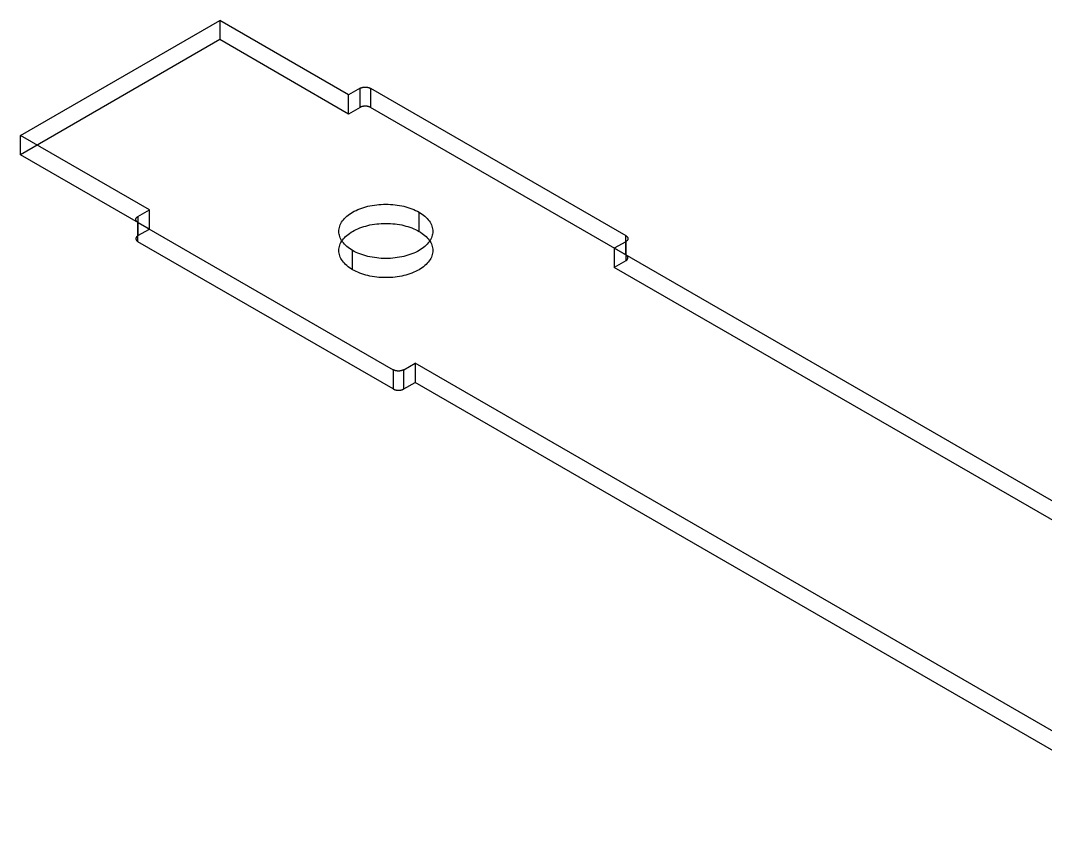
# Model space of a CAD drawing. Header units: inches. Extents: x 1.4 to 100.6, y 1.4 to 64.6.
# Drawn here: x 82 to 83.873, y 39.446 to 40.949 of the extents above; entities that cross this region are included whole.
import ezdxf

# ---------------------------------------------------------------- set-up
doc = ezdxf.new("R2010")
doc.units = ezdxf.units.IN
doc.header["$MEASUREMENT"] = 0

msp = doc.modelspace()

# ---------------------------------------------------------------- linework, layer by layer
at = {"layer": 'OUTLINE'}
for p, q in [((82, 40.7385), (82.3642, 40.9487)), ((82.5997, 40.8127), (82.3642, 40.9487)), ((82.3642, 40.9487), (82.3642, 40.9137)), ((82.3642, 40.9137), (82, 40.7034)), ((82.5997, 40.7777), (82.3642, 40.9137)), ((82.6205, 40.8248), (82.5997, 40.8127)), ((82.6205, 40.8248), (82.6207, 40.8249)), ((82.6205, 40.7897), (82.6205, 40.8248)), ((82.6207, 40.8249), (82.6209, 40.825)), ((82.6209, 40.825), (82.6212, 40.8251)), ((82.6212, 40.8251), (82.6214, 40.8253)), ((82.6214, 40.8253), (82.6217, 40.8254)), ((82.6217, 40.8254), (82.622, 40.8255)), ((82.622, 40.8255), (82.6222, 40.8256)), ((82.6222, 40.8256), (82.6225, 40.8257)), ((82.6225, 40.8257), (82.6228, 40.8258)), ((82.6228, 40.8258), (82.6231, 40.8259)), ((82.6231, 40.8259), (82.6234, 40.826)), ((82.6234, 40.826), (82.6237, 40.8261)), ((82.6237, 40.8261), (82.6239, 40.8262)), ((82.6239, 40.8262), (82.6242, 40.8263)), ((82.6242, 40.8263), (82.6245, 40.8264)), ((82.6245, 40.8264), (82.6249, 40.8264)), ((82.6249, 40.8264), (82.6252, 40.8265)), ((82.6252, 40.8265), (82.6255, 40.8266)), ((82.6255, 40.8266), (82.6258, 40.8266)), ((82.6258, 40.8266), (82.6261, 40.8267)), ((82.6261, 40.8267), (82.6264, 40.8268)), ((82.6264, 40.8268), (82.6267, 40.8268)), ((82.6267, 40.8268), (82.6271, 40.8268)), ((82.6271, 40.8268), (82.6274, 40.8269)), ((82.6274, 40.8269), (82.6277, 40.8269)), ((82.6277, 40.8269), (82.628, 40.827)), ((82.628, 40.827), (82.6284, 40.827)), ((82.6284, 40.827), (82.6287, 40.827)), ((82.6287, 40.827), (82.629, 40.827)), ((82.629, 40.827), (82.6294, 40.827)), ((82.6294, 40.827), (82.6297, 40.827)), ((82.6297, 40.827), (82.63, 40.827)), ((82.63, 40.827), (82.6304, 40.827)), ((82.6304, 40.827), (82.6307, 40.827)), ((82.6307, 40.827), (82.631, 40.827)), ((82.631, 40.827), (82.6314, 40.827)), ((82.6314, 40.827), (82.6317, 40.827)), ((82.6317, 40.827), (82.632, 40.827)), ((82.632, 40.827), (82.6323, 40.8269)), ((82.6323, 40.8269), (82.6327, 40.8269)), ((82.6327, 40.8269), (82.633, 40.8268)), ((82.633, 40.8268), (82.6333, 40.8268)), ((82.6333, 40.8268), (82.6336, 40.8268)), ((82.6336, 40.8268), (82.6339, 40.8267)), ((82.6339, 40.8267), (82.6343, 40.8266)), ((82.6343, 40.8266), (82.6346, 40.8266)), ((82.6346, 40.8266), (82.6349, 40.8265)), ((82.6349, 40.8265), (82.6352, 40.8264)), ((82.6352, 40.8264), (82.6355, 40.8264)), ((82.6355, 40.8264), (82.6358, 40.8263)), ((82.6358, 40.8263), (82.6361, 40.8262)), ((82.6361, 40.8262), (82.6364, 40.8261)), ((82.6364, 40.8261), (82.6367, 40.826)), ((82.6367, 40.826), (82.637, 40.8259)), ((82.637, 40.8259), (82.6373, 40.8258)), ((82.6373, 40.8258), (82.6375, 40.8257)), ((82.6375, 40.8257), (82.6378, 40.8256)), ((82.6378, 40.8256), (82.6381, 40.8255)), ((82.6381, 40.8255), (82.6383, 40.8254)), ((82.6383, 40.8254), (82.6386, 40.8253)), ((82.6386, 40.8253), (82.6389, 40.8251)), ((82.6389, 40.8251), (82.6391, 40.825)), ((82.6391, 40.825), (82.6393, 40.8249)), ((82.6393, 40.8249), (82.6396, 40.8248)), ((82.6396, 40.8248), (83.106, 40.5554)), ((82.6396, 40.8248), (82.6396, 40.7897)), ((82.5997, 40.7777), (82.5997, 40.8127)), ((82.6205, 40.7897), (82.5997, 40.7777)), ((82.6207, 40.7898), (82.6205, 40.7897)), ((82.6209, 40.79), (82.6207, 40.7898)), ((82.6212, 40.7901), (82.6209, 40.79)), ((82.6214, 40.7902), (82.6212, 40.7901)), ((82.6217, 40.7903), (82.6214, 40.7902)), ((82.622, 40.7905), (82.6217, 40.7903)), ((82.6222, 40.7906), (82.622, 40.7905)), ((82.6225, 40.7907), (82.6222, 40.7906)), ((82.6228, 40.7908), (82.6225, 40.7907)), ((82.6231, 40.7909), (82.6228, 40.7908)), ((82.6234, 40.791), (82.6231, 40.7909)), ((82.6237, 40.7911), (82.6234, 40.791)), ((82.6239, 40.7912), (82.6237, 40.7911)), ((82.6242, 40.7912), (82.6239, 40.7912)), ((82.6245, 40.7913), (82.6242, 40.7912)), ((82.6249, 40.7914), (82.6245, 40.7913)), ((82.6252, 40.7915), (82.6249, 40.7914)), ((82.6255, 40.7915), (82.6252, 40.7915)), ((82.6258, 40.7916), (82.6255, 40.7915)), ((82.6261, 40.7917), (82.6258, 40.7916)), ((82.6264, 40.7917), (82.6261, 40.7917)), ((82.6267, 40.7918), (82.6264, 40.7917)), ((82.6271, 40.7918), (82.6267, 40.7918)), ((82.6274, 40.7918), (82.6271, 40.7918)), ((82.6277, 40.7919), (82.6274, 40.7918)), ((82.628, 40.7919), (82.6277, 40.7919)), ((82.6284, 40.7919), (82.628, 40.7919)), ((82.6287, 40.792), (82.6284, 40.7919)), ((82.629, 40.792), (82.6287, 40.792)), ((82.6294, 40.792), (82.629, 40.792)), ((82.6297, 40.792), (82.6294, 40.792)), ((82.63, 40.792), (82.6297, 40.792)), ((82.6304, 40.792), (82.63, 40.792)), ((82.6307, 40.792), (82.6304, 40.792)), ((82.631, 40.792), (82.6307, 40.792)), ((82.6314, 40.792), (82.631, 40.792)), ((82.6317, 40.7919), (82.6314, 40.792)), ((82.632, 40.7919), (82.6317, 40.7919)), ((82.6323, 40.7919), (82.632, 40.7919)), ((82.6327, 40.7918), (82.6323, 40.7919)), ((82.633, 40.7918), (82.6327, 40.7918)), ((82.6333, 40.7918), (82.633, 40.7918)), ((82.6336, 40.7917), (82.6333, 40.7918)), ((82.6339, 40.7917), (82.6336, 40.7917)), ((82.6343, 40.7916), (82.6339, 40.7917)), ((82.6346, 40.7915), (82.6343, 40.7916)), ((82.6349, 40.7915), (82.6346, 40.7915)), ((82.6352, 40.7914), (82.6349, 40.7915)), ((82.6355, 40.7913), (82.6352, 40.7914)), ((82.6358, 40.7912), (82.6355, 40.7913)), ((82.6361, 40.7912), (82.6358, 40.7912)), ((82.6364, 40.7911), (82.6361, 40.7912)), ((82.6367, 40.791), (82.6364, 40.7911)), ((82.637, 40.7909), (82.6367, 40.791)), ((82.6373, 40.7908), (82.637, 40.7909)), ((82.6375, 40.7907), (82.6373, 40.7908)), ((82.6378, 40.7906), (82.6375, 40.7907)), ((82.6381, 40.7905), (82.6378, 40.7906)), ((82.6383, 40.7903), (82.6381, 40.7905)), ((82.6386, 40.7902), (82.6383, 40.7903)), ((82.6389, 40.7901), (82.6386, 40.7902)), ((82.6391, 40.79), (82.6389, 40.7901)), ((82.6393, 40.7898), (82.6391, 40.79)), ((82.6396, 40.7897), (82.6393, 40.7898)), ((83.106, 40.5204), (82.6396, 40.7897)), ((82, 40.7034), (82, 40.7385)), ((82.2355, 40.6025), (82, 40.7385)), ((82.2355, 40.5674), (82, 40.7034)), ((82.6387, 40.6099), (82.6427, 40.6107)), ((82.6427, 40.6107), (82.6468, 40.6113)), ((82.6468, 40.6113), (82.6509, 40.6118)), ((82.6509, 40.6118), (82.6551, 40.6123)), ((82.6551, 40.6123), (82.6592, 40.6126)), ((82.6592, 40.6126), (82.6634, 40.6127)), ((82.6634, 40.6127), (82.6677, 40.6128)), ((82.6677, 40.6128), (82.6719, 40.6127)), ((82.6719, 40.6127), (82.6761, 40.6126)), ((82.6761, 40.6126), (82.6803, 40.6123)), ((82.6803, 40.6123), (82.6844, 40.6118)), ((82.6844, 40.6118), (82.6885, 40.6113)), ((82.6885, 40.6113), (82.6926, 40.6107)), ((82.6926, 40.6107), (82.6966, 40.6099)), ((82.2147, 40.5905), (82.2355, 40.6025)), ((82.2355, 40.5674), (82.2355, 40.6025)), ((82.5963, 40.5908), (82.5987, 40.5928)), ((82.5987, 40.5928), (82.6013, 40.5947)), ((82.6013, 40.5947), (82.6041, 40.5965)), ((82.6041, 40.5965), (82.607, 40.5983)), ((82.607, 40.5983), (82.61, 40.6)), ((82.61, 40.6), (82.6132, 40.6015)), ((82.6132, 40.6015), (82.6165, 40.603)), ((82.6165, 40.603), (82.62, 40.6044)), ((82.62, 40.6044), (82.6235, 40.6057)), ((82.6235, 40.6057), (82.6272, 40.6069)), ((82.6272, 40.6069), (82.631, 40.608)), ((82.631, 40.608), (82.6348, 40.609)), ((82.6348, 40.609), (82.6387, 40.6099)), ((82.6966, 40.6099), (82.7005, 40.609)), ((82.7005, 40.609), (82.7044, 40.608)), ((82.7044, 40.608), (82.7081, 40.6069)), ((82.7081, 40.6069), (82.7118, 40.6057)), ((82.7118, 40.6057), (82.7153, 40.6044)), ((82.7153, 40.6044), (82.7188, 40.603)), ((82.7188, 40.603), (82.7221, 40.6015)), ((82.7221, 40.6015), (82.7253, 40.6)), ((82.7253, 40.6), (82.7284, 40.5983)), ((82.7284, 40.5632), (82.7284, 40.5983)), ((82.7284, 40.5983), (82.7313, 40.5965)), ((82.7313, 40.5965), (82.734, 40.5947)), ((82.734, 40.5947), (82.7366, 40.5928)), ((82.7366, 40.5928), (82.739, 40.5908)), ((82.2108, 40.5857), (82.2109, 40.5859)), ((82.2108, 40.5855), (82.2108, 40.5857)), ((82.2108, 40.5853), (82.2108, 40.5855)), ((82.2108, 40.5852), (82.2108, 40.5853)), ((82.2108, 40.585), (82.2108, 40.5852)), ((82.2108, 40.5848), (82.2108, 40.585)), ((82.2108, 40.5846), (82.2108, 40.5848)), ((82.2108, 40.5844), (82.2108, 40.5846)), ((82.2108, 40.5842), (82.2108, 40.5844)), ((82.2109, 40.584), (82.2108, 40.5842)), ((82.2109, 40.5861), (82.211, 40.5863)), ((82.2109, 40.5859), (82.2109, 40.5861)), ((82.2109, 40.5838), (82.2109, 40.584)), ((82.211, 40.5836), (82.2109, 40.5838)), ((82.211, 40.5865), (82.2111, 40.5867)), ((82.211, 40.5863), (82.211, 40.5865)), ((82.211, 40.5834), (82.211, 40.5836)), ((82.2111, 40.5833), (82.211, 40.5834)), ((82.2111, 40.5867), (82.2112, 40.5869)), ((82.2112, 40.5831), (82.2111, 40.5833)), ((82.2112, 40.587), (82.2113, 40.5872)), ((82.2112, 40.5869), (82.2112, 40.587)), ((82.2112, 40.5829), (82.2112, 40.5831)), ((82.2113, 40.5827), (82.2112, 40.5829)), ((82.2113, 40.5872), (82.2114, 40.5874)), ((82.2114, 40.5825), (82.2113, 40.5827)), ((82.2114, 40.5874), (82.2115, 40.5876)), ((82.2115, 40.5823), (82.2114, 40.5825)), ((82.2115, 40.5876), (82.2117, 40.5878)), ((82.2117, 40.5822), (82.2115, 40.5823)), ((82.2117, 40.5878), (82.2118, 40.5879)), ((82.2118, 40.582), (82.2117, 40.5822)), ((82.2118, 40.5879), (82.2119, 40.5881)), ((82.2119, 40.5818), (82.2118, 40.582)), ((82.2119, 40.5881), (82.212, 40.5883)), ((82.212, 40.5816), (82.2119, 40.5818)), ((82.212, 40.5883), (82.2122, 40.5885)), ((82.2122, 40.5815), (82.212, 40.5816)), ((82.2122, 40.5885), (82.2123, 40.5886)), ((82.2123, 40.5813), (82.2122, 40.5815)), ((82.2123, 40.5886), (82.2125, 40.5888)), ((82.2125, 40.5811), (82.2123, 40.5813)), ((82.2125, 40.5888), (82.2127, 40.589)), ((82.2127, 40.581), (82.2125, 40.5811)), ((82.2127, 40.589), (82.2128, 40.5891)), ((82.2128, 40.5808), (82.2127, 40.581)), ((82.2128, 40.5891), (82.213, 40.5893)), ((82.213, 40.5806), (82.2128, 40.5808)), ((82.213, 40.5893), (82.2132, 40.5895)), ((82.2132, 40.5805), (82.213, 40.5806)), ((82.2132, 40.5895), (82.2134, 40.5896)), ((82.2134, 40.5803), (82.2132, 40.5805)), ((82.2134, 40.5896), (82.2136, 40.5898)), ((82.2136, 40.5802), (82.2134, 40.5803)), ((82.2136, 40.5898), (82.2138, 40.5899)), ((82.2138, 40.58), (82.2136, 40.5802)), ((82.2138, 40.5899), (82.214, 40.5901)), ((82.214, 40.5799), (82.2138, 40.58)), ((82.214, 40.5901), (82.2143, 40.5902)), ((82.2143, 40.5797), (82.214, 40.5799)), ((82.2143, 40.5902), (82.2145, 40.5903)), ((82.2145, 40.5796), (82.2143, 40.5797)), ((82.2145, 40.5903), (82.2147, 40.5905)), ((82.2147, 40.5794), (82.2145, 40.5796)), ((82.2147, 40.5905), (82.2147, 40.5554)), ((82.2147, 40.5794), (82.6812, 40.3101)), ((82.2147, 40.5444), (82.2147, 40.5794)), ((82.5835, 40.5729), (82.5844, 40.5753)), ((82.5844, 40.5753), (82.5855, 40.5776)), ((82.5855, 40.5776), (82.5868, 40.5799)), ((82.5868, 40.5799), (82.5884, 40.5822)), ((82.5884, 40.5822), (82.5901, 40.5844)), ((82.5901, 40.5844), (82.592, 40.5866)), ((82.592, 40.5866), (82.594, 40.5887)), ((82.594, 40.5887), (82.5963, 40.5908)), ((82.631, 40.573), (82.6348, 40.574)), ((82.6348, 40.574), (82.6387, 40.5749)), ((82.6387, 40.5749), (82.6427, 40.5756)), ((82.6427, 40.5756), (82.6468, 40.5763)), ((82.6468, 40.5763), (82.6509, 40.5768)), ((82.6509, 40.5768), (82.6551, 40.5772)), ((82.6551, 40.5772), (82.6592, 40.5775)), ((82.6592, 40.5775), (82.6634, 40.5777)), ((82.6634, 40.5777), (82.6677, 40.5778)), ((82.6677, 40.5778), (82.6719, 40.5777)), ((82.6719, 40.5777), (82.6761, 40.5775)), ((82.6761, 40.5775), (82.6803, 40.5772)), ((82.6803, 40.5772), (82.6844, 40.5768)), ((82.6844, 40.5768), (82.6885, 40.5763)), ((82.6885, 40.5763), (82.6926, 40.5756)), ((82.6926, 40.5756), (82.6966, 40.5749)), ((82.6966, 40.5749), (82.7005, 40.574)), ((82.7005, 40.574), (82.7044, 40.573)), ((82.739, 40.5908), (82.7413, 40.5887)), ((82.7413, 40.5887), (82.7434, 40.5866)), ((82.7434, 40.5866), (82.7453, 40.5844)), ((82.7453, 40.5844), (82.747, 40.5822)), ((82.747, 40.5822), (82.7485, 40.5799)), ((82.7485, 40.5799), (82.7498, 40.5776)), ((82.7498, 40.5776), (82.7509, 40.5753)), ((82.7509, 40.5753), (82.7518, 40.5729)), ((82.2134, 40.5546), (82.2132, 40.5544)), ((82.2136, 40.5547), (82.2134, 40.5546)), ((82.2138, 40.5549), (82.2136, 40.5547)), ((82.214, 40.555), (82.2138, 40.5549)), ((82.2143, 40.5552), (82.214, 40.555)), ((82.2145, 40.5553), (82.2143, 40.5552)), ((82.2147, 40.5554), (82.2145, 40.5553)), ((82.2147, 40.5554), (82.2355, 40.5674)), ((82.5818, 40.5632), (82.5819, 40.5657)), ((82.5819, 40.5608), (82.5818, 40.5632)), ((82.5819, 40.5657), (82.5822, 40.5681)), ((82.5822, 40.5584), (82.5819, 40.5608)), ((82.5822, 40.5681), (82.5827, 40.5705)), ((82.5827, 40.556), (82.5822, 40.5584)), ((82.5827, 40.5705), (82.5835, 40.5729)), ((82.5835, 40.5536), (82.5827, 40.556)), ((82.594, 40.5537), (82.5963, 40.5557)), ((82.5963, 40.5557), (82.5987, 40.5577)), ((82.5987, 40.5577), (82.6013, 40.5596)), ((82.6013, 40.5596), (82.6041, 40.5615)), ((82.6041, 40.5615), (82.607, 40.5632)), ((82.607, 40.5632), (82.61, 40.5649)), ((82.61, 40.5649), (82.6132, 40.5665)), ((82.6132, 40.5665), (82.6165, 40.568)), ((82.6165, 40.568), (82.62, 40.5694)), ((82.62, 40.5694), (82.6235, 40.5707)), ((82.6235, 40.5707), (82.6272, 40.5719)), ((82.6272, 40.5719), (82.631, 40.573)), ((82.7044, 40.573), (82.7081, 40.5719)), ((82.7081, 40.5719), (82.7118, 40.5707)), ((82.7118, 40.5707), (82.7153, 40.5694)), ((82.7153, 40.5694), (82.7188, 40.568)), ((82.7188, 40.568), (82.7221, 40.5665)), ((82.7221, 40.5665), (82.7253, 40.5649)), ((82.7253, 40.5649), (82.7284, 40.5632)), ((82.7284, 40.5632), (82.7313, 40.5615)), ((82.7313, 40.5615), (82.734, 40.5596)), ((82.734, 40.5596), (82.7366, 40.5577)), ((82.7366, 40.5577), (82.739, 40.5557)), ((82.739, 40.5557), (82.7413, 40.5537)), ((82.7518, 40.5729), (82.7526, 40.5705)), ((82.7526, 40.556), (82.7518, 40.5536)), ((82.7526, 40.5705), (82.7531, 40.5681)), ((82.7531, 40.5584), (82.7526, 40.556)), ((82.7531, 40.5681), (82.7534, 40.5657)), ((82.7534, 40.5608), (82.7531, 40.5584)), ((82.7534, 40.5657), (82.7535, 40.5632)), ((82.7535, 40.5632), (82.7534, 40.5608)), ((83.106, 40.5204), (83.106, 40.5554)), ((83.106, 40.5554), (83.1063, 40.5553)), ((83.1063, 40.5553), (83.1065, 40.5552)), ((83.1065, 40.5552), (83.1067, 40.555)), ((83.1067, 40.555), (83.1069, 40.5549)), ((83.1069, 40.5549), (83.1071, 40.5547)), ((83.1071, 40.5547), (83.1073, 40.5546)), ((83.1073, 40.5546), (83.1075, 40.5544)), ((82.2109, 40.5509), (82.2108, 40.5507)), ((82.2108, 40.5507), (82.2108, 40.5505)), ((82.2108, 40.5505), (82.2108, 40.5503)), ((82.2108, 40.5503), (82.2108, 40.5501)), ((82.2108, 40.5501), (82.2108, 40.5499)), ((82.2108, 40.5499), (82.2108, 40.5497)), ((82.2108, 40.5497), (82.2108, 40.5495)), ((82.2108, 40.5495), (82.2108, 40.5493)), ((82.2108, 40.5493), (82.2108, 40.5492)), ((82.2108, 40.5492), (82.2109, 40.549)), ((82.211, 40.5513), (82.2109, 40.5511)), ((82.2109, 40.5511), (82.2109, 40.5509)), ((82.2109, 40.549), (82.2109, 40.5488)), ((82.2109, 40.5488), (82.211, 40.5486)), ((82.2111, 40.5516), (82.211, 40.5514)), ((82.211, 40.5514), (82.211, 40.5513)), ((82.211, 40.5486), (82.211, 40.5484)), ((82.211, 40.5484), (82.2111, 40.5482)), ((82.2112, 40.5518), (82.2111, 40.5516)), ((82.2111, 40.5482), (82.2112, 40.548)), ((82.2113, 40.5522), (82.2112, 40.552)), ((82.2112, 40.552), (82.2112, 40.5518)), ((82.2112, 40.548), (82.2112, 40.5478)), ((82.2112, 40.5478), (82.2113, 40.5477)), ((82.2114, 40.5524), (82.2113, 40.5522)), ((82.2113, 40.5477), (82.2114, 40.5475)), ((82.2115, 40.5525), (82.2114, 40.5524)), ((82.2114, 40.5475), (82.2115, 40.5473)), ((82.2117, 40.5527), (82.2115, 40.5525)), ((82.2115, 40.5473), (82.2117, 40.5471)), ((82.2118, 40.5529), (82.2117, 40.5527)), ((82.2117, 40.5471), (82.2118, 40.5469)), ((82.2119, 40.5531), (82.2118, 40.5529)), ((82.2118, 40.5469), (82.2119, 40.5468)), ((82.212, 40.5533), (82.2119, 40.5531)), ((82.2119, 40.5468), (82.212, 40.5466)), ((82.2122, 40.5534), (82.212, 40.5533)), ((82.212, 40.5466), (82.2122, 40.5464)), ((82.2123, 40.5536), (82.2122, 40.5534)), ((82.2122, 40.5464), (82.2123, 40.5462)), ((82.2125, 40.5538), (82.2123, 40.5536)), ((82.2123, 40.5462), (82.2125, 40.5461)), ((82.2127, 40.5539), (82.2125, 40.5538)), ((82.2125, 40.5461), (82.2127, 40.5459)), ((82.2128, 40.5541), (82.2127, 40.5539)), ((82.2127, 40.5459), (82.2128, 40.5457)), ((82.213, 40.5543), (82.2128, 40.5541)), ((82.2128, 40.5457), (82.213, 40.5456)), ((82.2132, 40.5544), (82.213, 40.5543)), ((82.213, 40.5456), (82.2132, 40.5454)), ((82.2132, 40.5454), (82.2134, 40.5453)), ((82.2134, 40.5453), (82.2136, 40.5451)), ((82.2136, 40.5451), (82.2138, 40.545)), ((82.2138, 40.545), (82.214, 40.5448)), ((82.214, 40.5448), (82.2143, 40.5447)), ((82.2143, 40.5447), (82.2145, 40.5445)), ((82.2145, 40.5445), (82.2147, 40.5444)), ((82.6812, 40.2751), (82.2147, 40.5444)), ((82.5827, 40.5355), (82.5835, 40.5379)), ((82.5844, 40.5512), (82.5835, 40.5536)), ((82.5835, 40.5379), (82.5844, 40.5402)), ((82.5855, 40.5488), (82.5844, 40.5512)), ((82.5844, 40.5402), (82.5855, 40.5426)), ((82.5868, 40.5465), (82.5855, 40.5488)), ((82.5855, 40.5426), (82.5868, 40.5449)), ((82.5868, 40.5449), (82.5884, 40.5472)), ((82.5884, 40.5443), (82.5868, 40.5465)), ((82.5884, 40.5472), (82.5901, 40.5494)), ((82.5901, 40.542), (82.5884, 40.5443)), ((82.5901, 40.5494), (82.592, 40.5516)), ((82.592, 40.5399), (82.5901, 40.542)), ((82.592, 40.5516), (82.594, 40.5537)), ((82.594, 40.5378), (82.592, 40.5399)), ((82.5963, 40.5357), (82.594, 40.5378)), ((82.7413, 40.5378), (82.739, 40.5357)), ((82.7413, 40.5537), (82.7434, 40.5516)), ((82.7434, 40.5399), (82.7413, 40.5378)), ((82.7434, 40.5516), (82.7453, 40.5494)), ((82.7453, 40.542), (82.7434, 40.5399)), ((82.7453, 40.5494), (82.747, 40.5472)), ((82.747, 40.5443), (82.7453, 40.542)), ((82.747, 40.5472), (82.7485, 40.5449)), ((82.7485, 40.5465), (82.747, 40.5443)), ((82.7498, 40.5488), (82.7485, 40.5465)), ((82.7485, 40.5449), (82.7498, 40.5426)), ((82.7509, 40.5512), (82.7498, 40.5488)), ((82.7498, 40.5426), (82.7509, 40.5402)), ((82.7518, 40.5536), (82.7509, 40.5512)), ((82.7509, 40.5402), (82.7518, 40.5379)), ((82.7518, 40.5379), (82.7526, 40.5355)), ((83.106, 40.5444), (83.0852, 40.5324)), ((83.1063, 40.5445), (83.106, 40.5444)), ((83.106, 40.5444), (83.106, 40.5094)), ((83.1065, 40.5447), (83.1063, 40.5445)), ((83.1067, 40.5448), (83.1065, 40.5447)), ((83.1069, 40.545), (83.1067, 40.5448)), ((83.1071, 40.5451), (83.1069, 40.545)), ((83.1073, 40.5453), (83.1071, 40.5451)), ((83.1075, 40.5454), (83.1073, 40.5453)), ((83.1075, 40.5544), (83.1077, 40.5543)), ((83.1077, 40.5456), (83.1075, 40.5454)), ((83.1077, 40.5543), (83.1079, 40.5541)), ((83.1079, 40.5457), (83.1077, 40.5456)), ((83.1079, 40.5541), (83.1081, 40.5539)), ((83.1081, 40.5459), (83.1079, 40.5457)), ((83.1081, 40.5539), (83.1082, 40.5538)), ((83.1082, 40.5461), (83.1081, 40.5459)), ((83.1082, 40.5538), (83.1084, 40.5536)), ((83.1084, 40.5462), (83.1082, 40.5461)), ((83.1084, 40.5536), (83.1086, 40.5534)), ((83.1086, 40.5464), (83.1084, 40.5462)), ((83.1086, 40.5534), (83.1087, 40.5533)), ((83.1087, 40.5466), (83.1086, 40.5464)), ((83.1087, 40.5533), (83.1088, 40.5531)), ((83.1088, 40.5468), (83.1087, 40.5466)), ((83.1088, 40.5531), (83.109, 40.5529)), ((83.109, 40.5469), (83.1088, 40.5468)), ((83.109, 40.5529), (83.1091, 40.5527)), ((83.1091, 40.5471), (83.109, 40.5469)), ((83.1091, 40.5527), (83.1092, 40.5525)), ((83.1092, 40.5473), (83.1091, 40.5471)), ((83.1092, 40.5525), (83.1093, 40.5524)), ((83.1093, 40.5475), (83.1092, 40.5473)), ((83.1093, 40.5524), (83.1094, 40.5522)), ((83.1094, 40.5477), (83.1093, 40.5475)), ((83.1094, 40.5522), (83.1095, 40.552)), ((83.1095, 40.5478), (83.1094, 40.5477)), ((83.1095, 40.552), (83.1096, 40.5518)), ((83.1096, 40.548), (83.1095, 40.5478)), ((83.1096, 40.5518), (83.1097, 40.5516)), ((83.1097, 40.5482), (83.1096, 40.548)), ((83.1097, 40.5516), (83.1097, 40.5514)), ((83.1097, 40.5514), (83.1098, 40.5513)), ((83.1098, 40.5486), (83.1097, 40.5484)), ((83.1097, 40.5484), (83.1097, 40.5482)), ((83.1098, 40.5513), (83.1098, 40.5511)), ((83.1098, 40.5511), (83.1099, 40.5509)), ((83.1099, 40.549), (83.1098, 40.5488)), ((83.1098, 40.5488), (83.1098, 40.5486)), ((83.1099, 40.5509), (83.1099, 40.5507)), ((83.1099, 40.5507), (83.11, 40.5505)), ((83.11, 40.5493), (83.1099, 40.5492)), ((83.1099, 40.5492), (83.1099, 40.549)), ((83.11, 40.5505), (83.11, 40.5503)), ((83.11, 40.5503), (83.11, 40.5501)), ((83.11, 40.5501), (83.11, 40.5499)), ((83.11, 40.5499), (83.11, 40.5497)), ((83.11, 40.5497), (83.11, 40.5495)), ((83.11, 40.5495), (83.11, 40.5493)), ((82.5818, 40.5282), (82.5819, 40.5306)), ((82.5819, 40.5258), (82.5818, 40.5282)), ((82.5819, 40.5306), (82.5822, 40.533)), ((82.5822, 40.5233), (82.5819, 40.5258)), ((82.5822, 40.533), (82.5827, 40.5355)), ((82.5827, 40.5209), (82.5822, 40.5233)), ((82.5835, 40.5185), (82.5827, 40.5209)), ((82.5844, 40.5161), (82.5835, 40.5185)), ((82.5987, 40.5337), (82.5963, 40.5357)), ((82.6013, 40.5318), (82.5987, 40.5337)), ((82.6041, 40.53), (82.6013, 40.5318)), ((82.607, 40.5282), (82.6041, 40.53)), ((82.607, 40.4931), (82.607, 40.5282)), ((82.61, 40.5265), (82.607, 40.5282)), ((82.6132, 40.5249), (82.61, 40.5265)), ((82.6165, 40.5234), (82.6132, 40.5249)), ((82.62, 40.522), (82.6165, 40.5234)), ((82.6235, 40.5207), (82.62, 40.522)), ((82.6272, 40.5195), (82.6235, 40.5207)), ((82.631, 40.5184), (82.6272, 40.5195)), ((82.6348, 40.5174), (82.631, 40.5184)), ((82.6387, 40.5166), (82.6348, 40.5174)), ((82.7005, 40.5174), (82.6966, 40.5166)), ((82.7044, 40.5184), (82.7005, 40.5174)), ((82.7081, 40.5195), (82.7044, 40.5184)), ((82.7118, 40.5207), (82.7081, 40.5195)), ((82.7153, 40.522), (82.7118, 40.5207)), ((82.7188, 40.5234), (82.7153, 40.522)), ((82.7221, 40.5249), (82.7188, 40.5234)), ((82.7253, 40.5265), (82.7221, 40.5249)), ((82.7284, 40.5282), (82.7253, 40.5265)), ((82.7313, 40.53), (82.7284, 40.5282)), ((82.734, 40.5318), (82.7313, 40.53)), ((82.7366, 40.5337), (82.734, 40.5318)), ((82.739, 40.5357), (82.7366, 40.5337)), ((82.7518, 40.5185), (82.7509, 40.5161)), ((82.7526, 40.5209), (82.7518, 40.5185)), ((82.7526, 40.5355), (82.7531, 40.533)), ((82.7531, 40.5233), (82.7526, 40.5209)), ((82.7531, 40.533), (82.7534, 40.5306)), ((82.7534, 40.5258), (82.7531, 40.5233)), ((82.7534, 40.5306), (82.7535, 40.5282)), ((82.7535, 40.5282), (82.7534, 40.5258)), ((83.0852, 40.5324), (83.0852, 40.4974)), ((84.542, 39.6913), (83.0852, 40.5324)), ((83.1063, 40.5203), (83.106, 40.5204)), ((83.1065, 40.5201), (83.1063, 40.5203)), ((83.1067, 40.52), (83.1065, 40.5201)), ((83.1069, 40.5198), (83.1067, 40.52)), ((83.1071, 40.5197), (83.1069, 40.5198)), ((83.1073, 40.5195), (83.1071, 40.5197)), ((83.1075, 40.5194), (83.1073, 40.5195)), ((83.1077, 40.5192), (83.1075, 40.5194)), ((83.1079, 40.5191), (83.1077, 40.5192)), ((83.1081, 40.5189), (83.1079, 40.5191)), ((83.1082, 40.5187), (83.1081, 40.5189)), ((83.1084, 40.5186), (83.1082, 40.5187)), ((83.1086, 40.5184), (83.1084, 40.5186)), ((83.1087, 40.5182), (83.1086, 40.5184)), ((83.1088, 40.518), (83.1087, 40.5182)), ((83.109, 40.5179), (83.1088, 40.518)), ((83.1091, 40.5177), (83.109, 40.5179)), ((83.1092, 40.5175), (83.1091, 40.5177)), ((83.1093, 40.5173), (83.1092, 40.5175)), ((83.1094, 40.5171), (83.1093, 40.5173)), ((83.1095, 40.517), (83.1094, 40.5171)), ((82.5855, 40.5138), (82.5844, 40.5161)), ((82.5868, 40.5115), (82.5855, 40.5138)), ((82.5884, 40.5092), (82.5868, 40.5115)), ((82.5901, 40.507), (82.5884, 40.5092)), ((82.592, 40.5048), (82.5901, 40.507)), ((82.594, 40.5027), (82.592, 40.5048)), ((82.5963, 40.5007), (82.594, 40.5027)), ((82.5987, 40.4987), (82.5963, 40.5007)), ((82.6013, 40.4968), (82.5987, 40.4987)), ((82.6427, 40.5158), (82.6387, 40.5166)), ((82.6468, 40.5152), (82.6427, 40.5158)), ((82.6509, 40.5146), (82.6468, 40.5152)), ((82.6551, 40.5142), (82.6509, 40.5146)), ((82.6592, 40.5139), (82.6551, 40.5142)), ((82.6634, 40.5137), (82.6592, 40.5139)), ((82.6677, 40.5137), (82.6634, 40.5137)), ((82.6719, 40.5137), (82.6677, 40.5137)), ((82.6761, 40.5139), (82.6719, 40.5137)), ((82.6803, 40.5142), (82.6761, 40.5139)), ((82.6844, 40.5146), (82.6803, 40.5142)), ((82.6885, 40.5152), (82.6844, 40.5146)), ((82.6926, 40.5158), (82.6885, 40.5152)), ((82.6966, 40.5166), (82.6926, 40.5158)), ((82.7366, 40.4987), (82.734, 40.4968)), ((82.739, 40.5007), (82.7366, 40.4987)), ((82.7413, 40.5027), (82.739, 40.5007)), ((82.7434, 40.5048), (82.7413, 40.5027)), ((82.7453, 40.507), (82.7434, 40.5048)), ((82.747, 40.5092), (82.7453, 40.507)), ((82.7485, 40.5115), (82.747, 40.5092)), ((82.7498, 40.5138), (82.7485, 40.5115)), ((82.7509, 40.5161), (82.7498, 40.5138)), ((83.106, 40.5094), (83.0852, 40.4974)), ((83.106, 40.5094), (83.1063, 40.5095)), ((83.1063, 40.5095), (83.1065, 40.5096)), ((83.1065, 40.5096), (83.1067, 40.5098)), ((83.1067, 40.5098), (83.1069, 40.5099)), ((83.1069, 40.5099), (83.1071, 40.5101)), ((83.1071, 40.5101), (83.1073, 40.5102)), ((83.1073, 40.5102), (83.1075, 40.5104)), ((83.1075, 40.5104), (83.1077, 40.5105)), ((83.1077, 40.5105), (83.1079, 40.5107)), ((83.1079, 40.5107), (83.1081, 40.5109)), ((83.1081, 40.5109), (83.1082, 40.511)), ((83.1082, 40.511), (83.1084, 40.5112)), ((83.1084, 40.5112), (83.1086, 40.5114)), ((83.1086, 40.5114), (83.1087, 40.5115)), ((83.1087, 40.5115), (83.1088, 40.5117)), ((83.1088, 40.5117), (83.109, 40.5119)), ((83.109, 40.5119), (83.1091, 40.5121)), ((83.1091, 40.5121), (83.1092, 40.5122)), ((83.1092, 40.5122), (83.1093, 40.5124)), ((83.1093, 40.5124), (83.1094, 40.5126)), ((83.1094, 40.5126), (83.1095, 40.5128)), ((83.1096, 40.5168), (83.1095, 40.517)), ((83.1095, 40.5128), (83.1096, 40.513)), ((83.1097, 40.5166), (83.1096, 40.5168)), ((83.1096, 40.513), (83.1097, 40.5132)), ((83.1097, 40.5164), (83.1097, 40.5166)), ((83.1098, 40.5162), (83.1097, 40.5164)), ((83.1097, 40.5134), (83.1098, 40.5135)), ((83.1097, 40.5132), (83.1097, 40.5134)), ((83.1098, 40.516), (83.1098, 40.5162)), ((83.1099, 40.5158), (83.1098, 40.516)), ((83.1098, 40.5137), (83.1099, 40.5139)), ((83.1098, 40.5135), (83.1098, 40.5137)), ((83.1099, 40.5156), (83.1099, 40.5158)), ((83.11, 40.5154), (83.1099, 40.5156)), ((83.1099, 40.5141), (83.11, 40.5143)), ((83.1099, 40.5139), (83.1099, 40.5141)), ((83.11, 40.5153), (83.11, 40.5154)), ((83.11, 40.5151), (83.11, 40.5153)), ((83.11, 40.5149), (83.11, 40.5151)), ((83.11, 40.5147), (83.11, 40.5149)), ((83.11, 40.5145), (83.11, 40.5147)), ((83.11, 40.5143), (83.11, 40.5145)), ((82.6041, 40.4949), (82.6013, 40.4968)), ((82.607, 40.4931), (82.6041, 40.4949)), ((82.61, 40.4915), (82.607, 40.4931)), ((82.6132, 40.4899), (82.61, 40.4915)), ((82.6165, 40.4884), (82.6132, 40.4899)), ((82.62, 40.487), (82.6165, 40.4884)), ((82.6235, 40.4857), (82.62, 40.487)), ((82.6272, 40.4845), (82.6235, 40.4857)), ((82.631, 40.4834), (82.6272, 40.4845)), ((82.6348, 40.4824), (82.631, 40.4834)), ((82.6387, 40.4815), (82.6348, 40.4824)), ((82.6427, 40.4808), (82.6387, 40.4815)), ((82.6468, 40.4801), (82.6427, 40.4808)), ((82.6509, 40.4796), (82.6468, 40.4801)), ((82.6551, 40.4792), (82.6509, 40.4796)), ((82.6844, 40.4796), (82.6803, 40.4792)), ((82.6885, 40.4801), (82.6844, 40.4796)), ((82.6926, 40.4808), (82.6885, 40.4801)), ((82.6966, 40.4815), (82.6926, 40.4808)), ((82.7005, 40.4824), (82.6966, 40.4815)), ((82.7044, 40.4834), (82.7005, 40.4824)), ((82.7081, 40.4845), (82.7044, 40.4834)), ((82.7118, 40.4857), (82.7081, 40.4845)), ((82.7153, 40.487), (82.7118, 40.4857)), ((82.7188, 40.4884), (82.7153, 40.487)), ((82.7221, 40.4899), (82.7188, 40.4884)), ((82.7253, 40.4915), (82.7221, 40.4899)), ((82.7284, 40.4931), (82.7253, 40.4915)), ((82.7313, 40.4949), (82.7284, 40.4931)), ((82.734, 40.4968), (82.7313, 40.4949)), ((84.542, 39.6563), (83.0852, 40.4974)), ((82.6592, 40.4789), (82.6551, 40.4792)), ((82.6634, 40.4787), (82.6592, 40.4789)), ((82.6677, 40.4786), (82.6634, 40.4787)), ((82.6719, 40.4787), (82.6677, 40.4786)), ((82.6761, 40.4789), (82.6719, 40.4787)), ((82.6803, 40.4792), (82.6761, 40.4789)), ((82.7003, 40.3101), (82.7211, 40.3221)), ((84.1778, 39.4811), (82.7211, 40.3221)), ((82.7211, 40.3221), (82.7211, 40.2871)), ((82.6812, 40.3101), (82.6812, 40.2751)), ((82.6814, 40.31), (82.6812, 40.3101)), ((82.6816, 40.3099), (82.6814, 40.31)), ((82.6819, 40.3097), (82.6816, 40.3099)), ((82.6821, 40.3096), (82.6819, 40.3097)), ((82.6824, 40.3095), (82.6821, 40.3096)), ((82.6827, 40.3094), (82.6824, 40.3095)), ((82.6829, 40.3093), (82.6827, 40.3094)), ((82.6832, 40.3092), (82.6829, 40.3093)), ((82.6835, 40.3091), (82.6832, 40.3092)), ((82.6838, 40.309), (82.6835, 40.3091)), ((82.6841, 40.3089), (82.6838, 40.309)), ((82.6843, 40.3088), (82.6841, 40.3089)), ((82.6846, 40.3087), (82.6843, 40.3088)), ((82.6849, 40.3086), (82.6846, 40.3087)), ((82.6852, 40.3085), (82.6849, 40.3086)), ((82.6855, 40.3084), (82.6852, 40.3085)), ((82.6859, 40.3084), (82.6855, 40.3084)), ((82.6862, 40.3083), (82.6859, 40.3084)), ((82.6865, 40.3082), (82.6862, 40.3083)), ((82.6868, 40.3082), (82.6865, 40.3082)), ((82.6871, 40.3081), (82.6868, 40.3082)), ((82.6874, 40.3081), (82.6871, 40.3081)), ((82.6878, 40.308), (82.6874, 40.3081)), ((82.6881, 40.308), (82.6878, 40.308)), ((82.6884, 40.308), (82.6881, 40.308)), ((82.6887, 40.3079), (82.6884, 40.308)), ((82.6891, 40.3079), (82.6887, 40.3079)), ((82.6894, 40.3079), (82.6891, 40.3079)), ((82.6897, 40.3079), (82.6894, 40.3079)), ((82.6901, 40.3079), (82.6897, 40.3079)), ((82.6904, 40.3078), (82.6901, 40.3079)), ((82.6907, 40.3078), (82.6904, 40.3078)), ((82.6911, 40.3078), (82.6907, 40.3078)), ((82.6914, 40.3079), (82.6911, 40.3078)), ((82.6917, 40.3079), (82.6914, 40.3079)), ((82.692, 40.3079), (82.6917, 40.3079)), ((82.6924, 40.3079), (82.692, 40.3079)), ((82.6927, 40.3079), (82.6924, 40.3079)), ((82.693, 40.308), (82.6927, 40.3079)), ((82.6934, 40.308), (82.693, 40.308)), ((82.6937, 40.308), (82.6934, 40.308)), ((82.694, 40.3081), (82.6937, 40.308)), ((82.6943, 40.3081), (82.694, 40.3081)), ((82.6946, 40.3082), (82.6943, 40.3081)), ((82.695, 40.3082), (82.6946, 40.3082)), ((82.6953, 40.3083), (82.695, 40.3082)), ((82.6956, 40.3084), (82.6953, 40.3083)), ((82.6959, 40.3084), (82.6956, 40.3084)), ((82.6962, 40.3085), (82.6959, 40.3084)), ((82.6965, 40.3086), (82.6962, 40.3085)), ((82.6968, 40.3087), (82.6965, 40.3086)), ((82.6971, 40.3088), (82.6968, 40.3087)), ((82.6974, 40.3089), (82.6971, 40.3088)), ((82.6977, 40.309), (82.6974, 40.3089)), ((82.698, 40.3091), (82.6977, 40.309)), ((82.6982, 40.3092), (82.698, 40.3091)), ((82.6985, 40.3093), (82.6982, 40.3092)), ((82.6988, 40.3094), (82.6985, 40.3093)), ((82.699, 40.3095), (82.6988, 40.3094)), ((82.6993, 40.3096), (82.699, 40.3095)), ((82.6996, 40.3097), (82.6993, 40.3096)), ((82.6998, 40.3099), (82.6996, 40.3097)), ((82.7, 40.31), (82.6998, 40.3099)), ((82.7003, 40.3101), (82.7, 40.31)), ((82.7003, 40.2751), (82.7003, 40.3101)), ((82.6812, 40.2751), (82.6814, 40.275)), ((82.6814, 40.275), (82.6816, 40.2748)), ((82.6816, 40.2748), (82.6819, 40.2747)), ((82.6819, 40.2747), (82.6821, 40.2746)), ((82.6821, 40.2746), (82.6824, 40.2745)), ((82.6824, 40.2745), (82.6827, 40.2743)), ((82.6827, 40.2743), (82.6829, 40.2742)), ((82.6829, 40.2742), (82.6832, 40.2741)), ((82.6832, 40.2741), (82.6835, 40.274)), ((82.6835, 40.274), (82.6838, 40.2739)), ((82.6838, 40.2739), (82.6841, 40.2738)), ((82.6841, 40.2738), (82.6843, 40.2737)), ((82.6843, 40.2737), (82.6846, 40.2736)), ((82.6846, 40.2736), (82.6849, 40.2735)), ((82.6849, 40.2735), (82.6852, 40.2735)), ((82.6962, 40.2735), (82.6965, 40.2735)), ((82.6965, 40.2735), (82.6968, 40.2736)), ((82.6968, 40.2736), (82.6971, 40.2737)), ((82.6971, 40.2737), (82.6974, 40.2738)), ((82.6974, 40.2738), (82.6977, 40.2739)), ((82.6977, 40.2739), (82.698, 40.274)), ((82.698, 40.274), (82.6982, 40.2741)), ((82.6982, 40.2741), (82.6985, 40.2742)), ((82.6985, 40.2742), (82.6988, 40.2743)), ((82.6988, 40.2743), (82.699, 40.2745)), ((82.699, 40.2745), (82.6993, 40.2746)), ((82.6993, 40.2746), (82.6996, 40.2747)), ((82.6996, 40.2747), (82.6998, 40.2748)), ((82.6998, 40.2748), (82.7, 40.275)), ((82.7, 40.275), (82.7003, 40.2751)), ((82.7003, 40.2751), (82.7211, 40.2871)), ((84.1778, 39.446), (82.7211, 40.2871)), ((82.6852, 40.2735), (82.6855, 40.2734)), ((82.6855, 40.2734), (82.6859, 40.2733)), ((82.6859, 40.2733), (82.6862, 40.2733)), ((82.6862, 40.2733), (82.6865, 40.2732)), ((82.6865, 40.2732), (82.6868, 40.2731)), ((82.6868, 40.2731), (82.6871, 40.2731)), ((82.6871, 40.2731), (82.6874, 40.273)), ((82.6874, 40.273), (82.6878, 40.273)), ((82.6878, 40.273), (82.6881, 40.273)), ((82.6881, 40.273), (82.6884, 40.2729)), ((82.6884, 40.2729), (82.6887, 40.2729)), ((82.6887, 40.2729), (82.6891, 40.2729)), ((82.6891, 40.2729), (82.6894, 40.2728)), ((82.6894, 40.2728), (82.6897, 40.2728)), ((82.6897, 40.2728), (82.6901, 40.2728)), ((82.6901, 40.2728), (82.6904, 40.2728)), ((82.6904, 40.2728), (82.6907, 40.2728)), ((82.6907, 40.2728), (82.6911, 40.2728)), ((82.6911, 40.2728), (82.6914, 40.2728)), ((82.6914, 40.2728), (82.6917, 40.2728)), ((82.6917, 40.2728), (82.692, 40.2728)), ((82.692, 40.2728), (82.6924, 40.2729)), ((82.6924, 40.2729), (82.6927, 40.2729)), ((82.6927, 40.2729), (82.693, 40.2729)), ((82.693, 40.2729), (82.6934, 40.273)), ((82.6934, 40.273), (82.6937, 40.273)), ((82.6937, 40.273), (82.694, 40.273)), ((82.694, 40.273), (82.6943, 40.2731)), ((82.6943, 40.2731), (82.6946, 40.2731)), ((82.6946, 40.2731), (82.695, 40.2732)), ((82.695, 40.2732), (82.6953, 40.2733)), ((82.6953, 40.2733), (82.6956, 40.2733)), ((82.6956, 40.2733), (82.6959, 40.2734)), ((82.6959, 40.2734), (82.6962, 40.2735))]:
    msp.add_line(p, q, dxfattribs=at)

doc.saveas('drawing.dxf')
